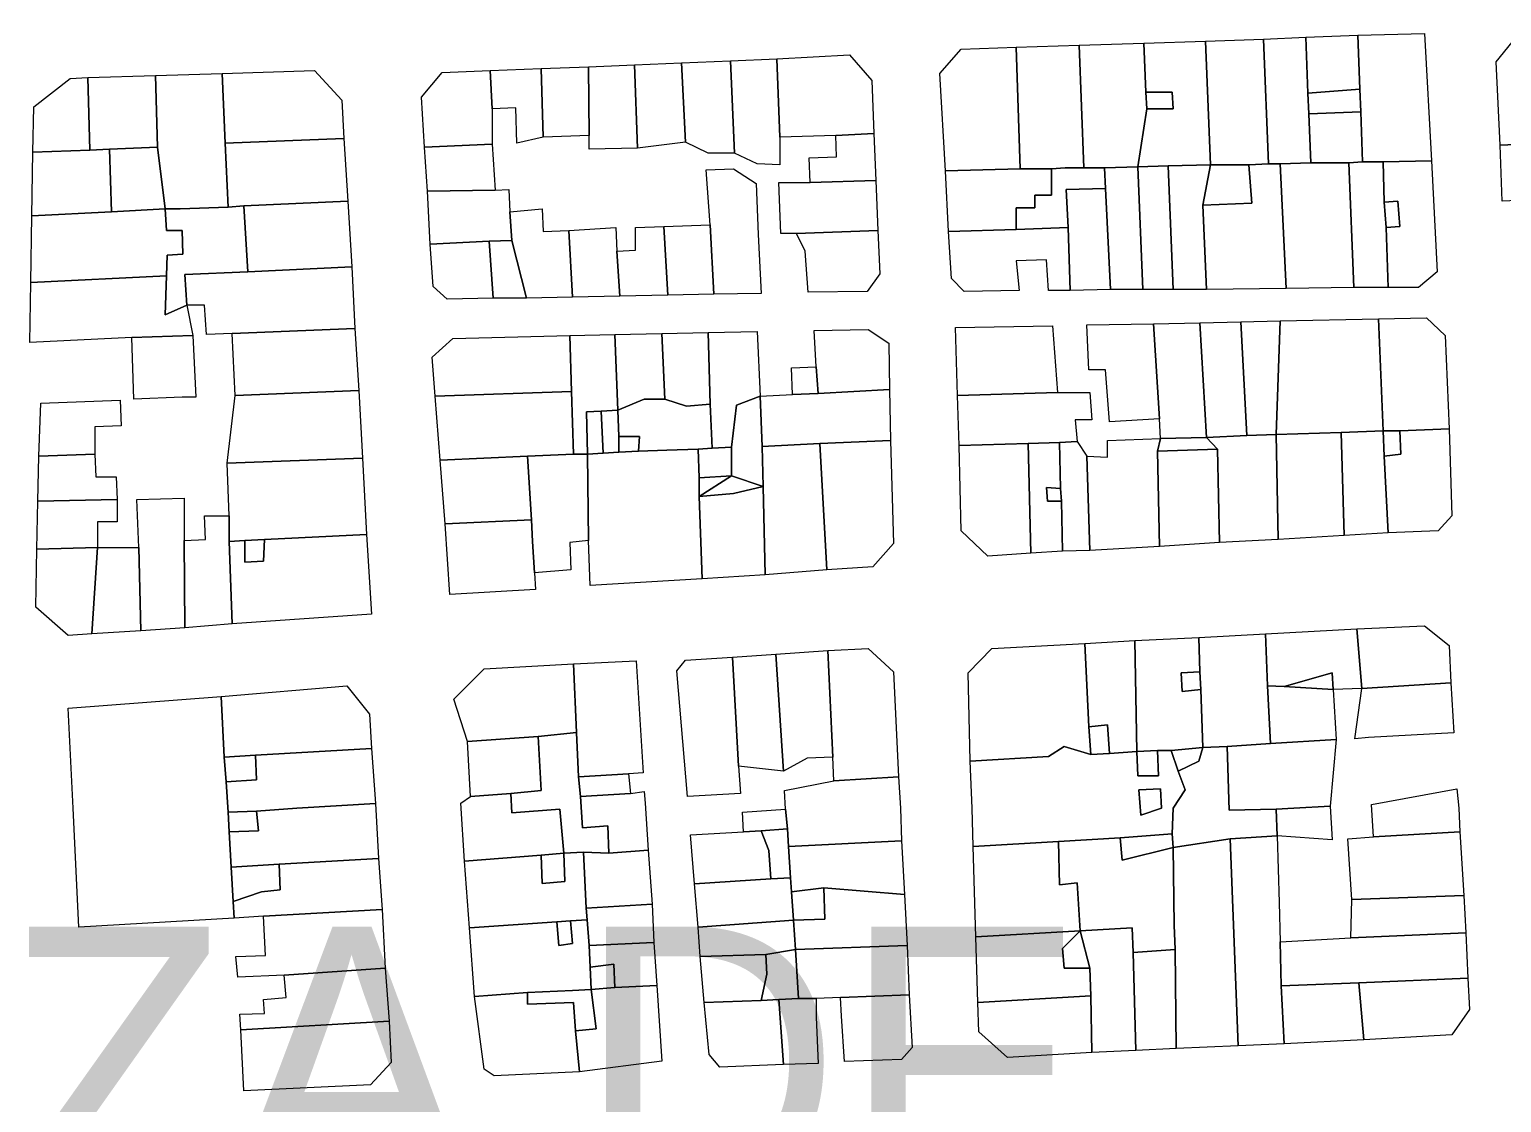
# Model space of a CAD drawing. Header units: inches. Extents: x 1138763 to 1140867, y 1050756 to 1053008.
# Drawn here: x 1138951 to 1139138.5, y 1051968.5 to 1052105.3 of the extents above; entities that cross this region are included whole.
import ezdxf

# ---------------------------------------------------------------- set-up
doc = ezdxf.new("R2010")
doc.units = ezdxf.units.IN
doc.header["$MEASUREMENT"] = 0
doc.linetypes.add('HIDDEN2', pattern=[0.1875, 0.125, -0.0625])
doc.layers.add('INTERCEPTORES REDISEÑADOS', color=92, linetype='HIDDEN2', lineweight=53)
doc.layers.add('LimEdif_AM', color=44, linetype='Continuous', lineweight=5)

msp = doc.modelspace()

# ---------------------------------------------------------------- linework, layer by layer
at = {"layer": 'LimEdif_AM'}
for points in [[(1139100.81, 1052103.75), (1139108.19, 1052104), (1139108.81, 1052088.12), (1139106.31, 1052088), (1139101.44, 1052088), (1139100.81, 1052103.75)], [(1139108.19, 1052104), (1139113.56, 1052104.25), (1139113.81, 1052097.12), (1139113.94, 1052094.5), (1139114.19, 1052088.25), (1139110.31, 1052088.12), (1139108.81, 1052088.12), (1139108.19, 1052104)], [(1139113.56, 1052104.25), (1139120.19, 1052104.5), (1139120.44, 1052097.62), (1139113.81, 1052097.12), (1139113.56, 1052104.25)], [(1139120.44, 1052097.62), (1139120.19, 1052104.5), (1139128.69, 1052104.75), (1139129.56, 1052088.5), (1139123.44, 1052088.37), (1139120.81, 1052088.37), (1139120.56, 1052094.75), (1139120.44, 1052097.62)], [(1139146.81, 1052092.75), (1139147.06, 1052090.87), (1139138.31, 1052090.5), (1139137.81, 1052101.12), (1139140.94, 1052105), (1139146.56, 1052105.25), (1139146.81, 1052092.75)], [(1139046.19, 1052101.5), (1139055.44, 1052102), (1139058.31, 1052098.75), (1139058.56, 1052092), (1139053.69, 1052091.75), (1139046.56, 1052091.5), (1139046.19, 1052101.5)], [(1139077.19, 1052087.5), (1139067.69, 1052087.25), (1139066.94, 1052099.62), (1139069.69, 1052102.75), (1139076.69, 1052103), (1139077.19, 1052087.5)], [(1139076.69, 1052103), (1139084.69, 1052103.25), (1139085.31, 1052087.62), (1139082.94, 1052087.62), (1139081.19, 1052087.5), (1139077.19, 1052087.5), (1139076.69, 1052103)], [(1139084.69, 1052103.25), (1139092.94, 1052103.5), (1139093.19, 1052097.25), (1139093.31, 1052095.12), (1139092.19, 1052087.75), (1139087.94, 1052087.62), (1139085.31, 1052087.62), (1139084.69, 1052103.25)], [(1139092.94, 1052103.5), (1139100.81, 1052103.75), (1139101.44, 1052088), (1139096.06, 1052087.87), (1139092.19, 1052087.75), (1139093.31, 1052095.12), (1139096.69, 1052095.12), (1139096.56, 1052097.25), (1139093.19, 1052097.25), (1139092.94, 1052103.5)], [(1139009.69, 1052100), (1139016.19, 1052100.25), (1139016.44, 1052091.5), (1139013.06, 1052090.75), (1139012.94, 1052095.25), (1139009.94, 1052095.12), (1139009.69, 1052100)], [(1139016.19, 1052100.25), (1139022.19, 1052100.5), (1139022.31, 1052091.75), (1139016.44, 1052091.5), (1139016.19, 1052100.25)], [(1139022.19, 1052100.5), (1139028.06, 1052100.75), (1139028.44, 1052090.12), (1139022.31, 1052090), (1139022.31, 1052091.75), (1139022.19, 1052100.5)], [(1139028.06, 1052100.75), (1139034.06, 1052101), (1139034.56, 1052090.87), (1139028.44, 1052090.12), (1139028.06, 1052100.75)], [(1139034.06, 1052101), (1139040.31, 1052101.25), (1139040.81, 1052089.5), (1139037.44, 1052089.5), (1139034.56, 1052090.87), (1139034.06, 1052101)], [(1139040.31, 1052101.25), (1139046.19, 1052101.5), (1139046.56, 1052091.5), (1139046.56, 1052088), (1139043.69, 1052088.12), (1139040.81, 1052089.5), (1139040.31, 1052101.25)], [(1138958.69, 1052089.87), (1138951.44, 1052089.62), (1138951.56, 1052095.37), (1138956.19, 1052099), (1138958.44, 1052099.12), (1138958.69, 1052089.87)], [(1138958.44, 1052099.12), (1138967.06, 1052099.37), (1138967.31, 1052090.25), (1138961.19, 1052090), (1138958.69, 1052089.87), (1138958.44, 1052099.12)], [(1138967.06, 1052099.37), (1138975.56, 1052099.62), (1138975.94, 1052090.75), (1138976.31, 1052082.62), (1138970.19, 1052082.37), (1138968.31, 1052082.37), (1138967.31, 1052090.25), (1138967.06, 1052099.37)], [(1138975.56, 1052099.62), (1138987.31, 1052100), (1138990.81, 1052096.25), (1138991.06, 1052091.37), (1138975.94, 1052090.75), (1138975.56, 1052099.62)], [(1139009.94, 1052095.12), (1139009.94, 1052090.62), (1139001.31, 1052090.25), (1139000.94, 1052096.62), (1139003.56, 1052099.75), (1139009.69, 1052100), (1139009.94, 1052095.12)], [(1139093.19, 1052097.25), (1139096.56, 1052097.25), (1139096.69, 1052095.12), (1139093.31, 1052095.12), (1139093.19, 1052097.25)], [(1139120.44, 1052097.62), (1139120.56, 1052094.75), (1139113.94, 1052094.5), (1139113.81, 1052097.12), (1139120.44, 1052097.62)], [(1139120.56, 1052094.75), (1139120.81, 1052088.37), (1139119.06, 1052088.25), (1139114.19, 1052088.25), (1139113.94, 1052094.5), (1139120.56, 1052094.75)], [(1138991.06, 1052091.37), (1138991.56, 1052083.37), (1138978.31, 1052082.75), (1138976.31, 1052082.62), (1138975.94, 1052090.75), (1138991.06, 1052091.37)], [(1139058.56, 1052092), (1139058.81, 1052086), (1139050.44, 1052085.75), (1139050.31, 1052088.87), (1139053.81, 1052089), (1139053.69, 1052091.75), (1139058.56, 1052092)], [(1139147.06, 1052090.87), (1139147.44, 1052083.75), (1139138.56, 1052083.37), (1139138.31, 1052090.5), (1139147.06, 1052090.87)], [(1138961.19, 1052090), (1138961.44, 1052082), (1138951.31, 1052081.5), (1138951.44, 1052089.62), (1138958.69, 1052089.87), (1138961.19, 1052090)], [(1138967.31, 1052090.25), (1138968.31, 1052082.37), (1138961.44, 1052082), (1138961.19, 1052090), (1138967.31, 1052090.25)], [(1139009.94, 1052090.62), (1139010.31, 1052084.75), (1139001.69, 1052084.62), (1139001.31, 1052090.25), (1139009.94, 1052090.62)], [(1139037.69, 1052080.37), (1139037.19, 1052087.37), (1139040.69, 1052087.5), (1139043.56, 1052085.62), (1139043.81, 1052079.12), (1139044.19, 1052071.62), (1139038.19, 1052071.5), (1139037.69, 1052080.37)], [(1139081.19, 1052087.5), (1139081.19, 1052084.12), (1139079.06, 1052084.12), (1139079.06, 1052082.5), (1139076.69, 1052082.5), (1139076.69, 1052079.75), (1139068.06, 1052079.5), (1139067.69, 1052087.25), (1139077.19, 1052087.5), (1139081.19, 1052087.5)], [(1139087.94, 1052087.62), (1139088.06, 1052085), (1139083.06, 1052084.87), (1139083.31, 1052080), (1139076.69, 1052079.75), (1139076.69, 1052082.5), (1139079.06, 1052082.5), (1139079.06, 1052084.12), (1139081.19, 1052084.12), (1139081.19, 1052087.5), (1139082.94, 1052087.62), (1139085.31, 1052087.62), (1139087.94, 1052087.62)], [(1139092.19, 1052087.75), (1139092.81, 1052072.12), (1139088.69, 1052072.12), (1139088.06, 1052085), (1139087.94, 1052087.62), (1139092.19, 1052087.75)], [(1139096.06, 1052087.87), (1139096.69, 1052072.12), (1139092.81, 1052072.12), (1139092.19, 1052087.75), (1139096.06, 1052087.87)], [(1139101.44, 1052088), (1139100.44, 1052082.87), (1139100.94, 1052072.12), (1139096.69, 1052072.12), (1139096.06, 1052087.87), (1139101.44, 1052088)], [(1139110.31, 1052088.12), (1139111.06, 1052072.25), (1139100.94, 1052072.12), (1139100.44, 1052082.87), (1139106.69, 1052083.12), (1139106.31, 1052088), (1139108.81, 1052088.12), (1139110.31, 1052088.12)], [(1139106.31, 1052088), (1139106.69, 1052083.12), (1139100.44, 1052082.87), (1139101.44, 1052088), (1139106.31, 1052088)], [(1139119.06, 1052088.25), (1139119.69, 1052072.37), (1139111.06, 1052072.25), (1139110.31, 1052088.12), (1139114.19, 1052088.25), (1139119.06, 1052088.25)], [(1139123.44, 1052088.37), (1139123.56, 1052083.25), (1139123.81, 1052080), (1139124.06, 1052072.37), (1139119.69, 1052072.37), (1139119.06, 1052088.25), (1139120.81, 1052088.37), (1139123.44, 1052088.37)], [(1139129.56, 1052088.5), (1139130.31, 1052074.37), (1139127.94, 1052072.37), (1139124.06, 1052072.37), (1139123.81, 1052080), (1139125.56, 1052080.12), (1139125.31, 1052083.37), (1139123.56, 1052083.25), (1139123.44, 1052088.37), (1139129.56, 1052088.5)], [(1139058.81, 1052086), (1139059.06, 1052079.62), (1139048.69, 1052079.25), (1139046.69, 1052079.25), (1139046.44, 1052085.75), (1139050.44, 1052085.75), (1139058.81, 1052086)], [(1138991.56, 1052083.37), (1138992.06, 1052075), (1138978.81, 1052074.37), (1138978.31, 1052082.75), (1138991.56, 1052083.37)], [(1139010.31, 1052084.75), (1139012.06, 1052084.87), (1139012.19, 1052082), (1139012.44, 1052078.37), (1139009.56, 1052078.25), (1139002.06, 1052077.87), (1139001.69, 1052084.62), (1139010.31, 1052084.75)], [(1139088.06, 1052085), (1139088.69, 1052072.12), (1139083.56, 1052072), (1139083.31, 1052080), (1139083.06, 1052084.87), (1139088.06, 1052085)], [(1139123.81, 1052080), (1139123.56, 1052083.25), (1139125.31, 1052083.37), (1139125.56, 1052080.12), (1139123.81, 1052080)], [(1138968.31, 1052082.37), (1138968.44, 1052079.62), (1138970.44, 1052079.62), (1138970.56, 1052076.62), (1138968.56, 1052076.5), (1138968.44, 1052073.87), (1138951.19, 1052073), (1138951.31, 1052081.5), (1138961.44, 1052082), (1138968.31, 1052082.37)], [(1138978.31, 1052082.75), (1138978.81, 1052074.37), (1138970.81, 1052074), (1138971.06, 1052070.12), (1138968.31, 1052068.87), (1138968.44, 1052073.87), (1138968.56, 1052076.5), (1138970.56, 1052076.62), (1138970.44, 1052079.62), (1138968.44, 1052079.62), (1138968.31, 1052082.37), (1138970.19, 1052082.37), (1138976.31, 1052082.62), (1138978.31, 1052082.75)], [(1139012.19, 1052082), (1139016.31, 1052082.37), (1139016.44, 1052079.5), (1139019.69, 1052079.62), (1139020.19, 1052071.12), (1139014.31, 1052071), (1139012.44, 1052078.37), (1139012.19, 1052082)], [(1139019.69, 1052079.62), (1139025.69, 1052080), (1139025.81, 1052077), (1139026.19, 1052071.25), (1139020.19, 1052071.12), (1139019.69, 1052079.62)], [(1139025.81, 1052077), (1139028.19, 1052077.12), (1139028.19, 1052080), (1139031.81, 1052080.12), (1139032.31, 1052071.37), (1139026.19, 1052071.25), (1139025.81, 1052077)], [(1139031.81, 1052080.12), (1139037.69, 1052080.37), (1139038.19, 1052071.5), (1139032.31, 1052071.37), (1139031.81, 1052080.12)], [(1139059.06, 1052079.62), (1139059.31, 1052074.12), (1139057.69, 1052071.87), (1139050.19, 1052071.75), (1139049.81, 1052077), (1139048.69, 1052079.25), (1139059.06, 1052079.62)], [(1139083.31, 1052080), (1139083.56, 1052072), (1139080.81, 1052072), (1139080.56, 1052075.87), (1139076.69, 1052075.75), (1139077.06, 1052072), (1139070.06, 1052071.87), (1139068.44, 1052073.5), (1139068.06, 1052079.5), (1139076.69, 1052079.75), (1139083.31, 1052080)], [(1139009.56, 1052078.25), (1139010.06, 1052071), (1139004.19, 1052070.87), (1139002.44, 1052072.5), (1139002.06, 1052077.87), (1139009.56, 1052078.25)], [(1139012.44, 1052078.37), (1139014.31, 1052071), (1139010.06, 1052071), (1139009.56, 1052078.25), (1139012.44, 1052078.37)], [(1138968.44, 1052073.87), (1138968.31, 1052068.87), (1138971.06, 1052070.12), (1138971.81, 1052066.25), (1138964.06, 1052066), (1138951.06, 1052065.37), (1138951.19, 1052073), (1138968.44, 1052073.87)], [(1138992.06, 1052075), (1138992.44, 1052067.12), (1138976.81, 1052066.5), (1138973.56, 1052066.37), (1138973.31, 1052070.12), (1138971.06, 1052070.12), (1138970.81, 1052074), (1138978.81, 1052074.37), (1138992.06, 1052075)], [(1139110.31, 1052068.12), (1139122.81, 1052068.37), (1139123.44, 1052054.12), (1139118.06, 1052053.87), (1139109.81, 1052053.62), (1139110.31, 1052068.12)], [(1139122.81, 1052068.37), (1139128.94, 1052068.5), (1139131.31, 1052066.25), (1139131.81, 1052054.37), (1139125.56, 1052054.12), (1139123.44, 1052054.12), (1139122.81, 1052068.37)], [(1138992.44, 1052067.12), (1138992.94, 1052059.25), (1138977.19, 1052058.62), (1138976.81, 1052066.5), (1138992.44, 1052067.12)], [(1139019.81, 1052066.25), (1139025.56, 1052066.37), (1139025.94, 1052056.75), (1139023.81, 1052056.62), (1139021.94, 1052056.5), (1139022.06, 1052051.12), (1139020.31, 1052051.12), (1139020.06, 1052059.12), (1139019.81, 1052066.25)], [(1139025.56, 1052066.37), (1139031.56, 1052066.5), (1139031.94, 1052058.12), (1139029.31, 1052058.12), (1139025.94, 1052056.75), (1139025.56, 1052066.37)], [(1139031.56, 1052066.5), (1139037.44, 1052066.62), (1139037.69, 1052057.5), (1139034.69, 1052057.25), (1139031.94, 1052058.12), (1139031.56, 1052066.5)], [(1139037.44, 1052066.62), (1139043.69, 1052066.75), (1139044.06, 1052058.5), (1139041.06, 1052057.37), (1139040.44, 1052052), (1139037.94, 1052051.87), (1139037.69, 1052057.5), (1139037.44, 1052066.62)], [(1139051.19, 1052062.25), (1139050.94, 1052066.87), (1139057.81, 1052067), (1139060.44, 1052065.25), (1139060.56, 1052059.37), (1139051.44, 1052058.87), (1139051.19, 1052062.25)], [(1139081.94, 1052059), (1139069.19, 1052058.62), (1139068.94, 1052067.25), (1139081.31, 1052067.5), (1139081.94, 1052059)], [(1139094.94, 1052055.62), (1139088.56, 1052055.25), (1139088.06, 1052061.87), (1139085.94, 1052061.87), (1139085.69, 1052067.62), (1139094.19, 1052067.75), (1139094.94, 1052055.62)], [(1139094.19, 1052067.75), (1139100.06, 1052067.87), (1139100.94, 1052053.25), (1139095.06, 1052053.12), (1139094.94, 1052055.62), (1139094.19, 1052067.75)], [(1139100.06, 1052067.87), (1139105.31, 1052068), (1139106.06, 1052053.5), (1139100.94, 1052053.25), (1139100.06, 1052067.87)], [(1139105.31, 1052068), (1139110.31, 1052068.12), (1139109.81, 1052053.62), (1139106.06, 1052053.5), (1139105.31, 1052068)], [(1138971.81, 1052066.25), (1138972.19, 1052058.37), (1138970.44, 1052058.37), (1138964.31, 1052058.12), (1138964.06, 1052066), (1138971.81, 1052066.25)], [(1139020.06, 1052059.12), (1139002.69, 1052058.5), (1139002.31, 1052063.5), (1139004.94, 1052065.87), (1139019.81, 1052066.25), (1139020.06, 1052059.12)], [(1139051.44, 1052058.87), (1139048.19, 1052058.75), (1139048.06, 1052062.12), (1139051.19, 1052062.25), (1139051.44, 1052058.87)], [(1138992.94, 1052059.25), (1138993.44, 1052050.62), (1138976.19, 1052050), (1138977.19, 1052058.62), (1138992.94, 1052059.25)], [(1139020.06, 1052059.12), (1139020.31, 1052051.12), (1139014.44, 1052050.87), (1139003.31, 1052050.37), (1139002.69, 1052058.5), (1139020.06, 1052059.12)], [(1139060.56, 1052059.37), (1139060.69, 1052052.87), (1139051.69, 1052052.5), (1139044.31, 1052052.12), (1139044.06, 1052058.5), (1139048.19, 1052058.75), (1139051.44, 1052058.87), (1139060.56, 1052059.37)], [(1139081.94, 1052059), (1139086.06, 1052059), (1139086.31, 1052055.5), (1139084.19, 1052055.5), (1139084.44, 1052052.75), (1139082.19, 1052052.62), (1139078.19, 1052052.5), (1139069.44, 1052052.25), (1139069.19, 1052058.62), (1139081.94, 1052059)], [(1138959.31, 1052051.12), (1138952.19, 1052050.87), (1138952.44, 1052057.62), (1138962.56, 1052058), (1138962.69, 1052054.75), (1138959.31, 1052054.62), (1138959.31, 1052051.12)], [(1139037.69, 1052057.5), (1139037.94, 1052051.87), (1139036.19, 1052051.75), (1139032.19, 1052051.62), (1139028.56, 1052051.5), (1139028.69, 1052053.37), (1139026.06, 1052053.37), (1139025.94, 1052056.75), (1139029.31, 1052058.12), (1139031.94, 1052058.12), (1139034.69, 1052057.25), (1139037.69, 1052057.5)], [(1139044.31, 1052052.12), (1139044.44, 1052047), (1139040.44, 1052048.37), (1139040.44, 1052052), (1139041.06, 1052057.37), (1139044.06, 1052058.5), (1139044.31, 1052052.12)], [(1139024.06, 1052051.25), (1139022.06, 1052051.12), (1139021.94, 1052056.5), (1139023.81, 1052056.62), (1139024.06, 1052051.25)], [(1139025.94, 1052056.75), (1139026.06, 1052053.37), (1139026.06, 1052051.37), (1139024.06, 1052051.25), (1139023.81, 1052056.62), (1139025.94, 1052056.75)], [(1139028.56, 1052051.5), (1139026.06, 1052051.37), (1139026.06, 1052053.37), (1139028.69, 1052053.37), (1139028.56, 1052051.5)], [(1139100.94, 1052053.25), (1139102.31, 1052051.75), (1139094.69, 1052051.5), (1139095.06, 1052053.12), (1139100.94, 1052053.25)], [(1139109.81, 1052053.62), (1139110.06, 1052040.25), (1139102.56, 1052039.87), (1139102.31, 1052051.75), (1139100.94, 1052053.25), (1139106.06, 1052053.5), (1139109.81, 1052053.62)], [(1139118.06, 1052053.87), (1139118.44, 1052040.75), (1139110.06, 1052040.25), (1139109.81, 1052053.62), (1139118.06, 1052053.87)], [(1139123.44, 1052054.12), (1139123.56, 1052050.87), (1139124.06, 1052041.12), (1139118.44, 1052040.75), (1139118.06, 1052053.87), (1139123.44, 1052054.12)], [(1139125.56, 1052054.12), (1139125.69, 1052051.12), (1139123.56, 1052050.87), (1139123.44, 1052054.12), (1139125.56, 1052054.12)], [(1139131.81, 1052054.37), (1139132.19, 1052043.25), (1139130.44, 1052041.37), (1139124.06, 1052041.12), (1139123.56, 1052050.87), (1139125.69, 1052051.12), (1139125.56, 1052054.12), (1139131.81, 1052054.37)], [(1139036.19, 1052051.75), (1139036.31, 1052048.12), (1139036.31, 1052045.75), (1139036.69, 1052035.25), (1139022.44, 1052034.37), (1139022.19, 1052040.12), (1139022.06, 1052051.12), (1139024.06, 1052051.25), (1139026.06, 1052051.37), (1139028.56, 1052051.5), (1139032.19, 1052051.62), (1139036.19, 1052051.75)], [(1139040.44, 1052052), (1139040.44, 1052048.37), (1139036.31, 1052048.12), (1139036.19, 1052051.75), (1139037.94, 1052051.87), (1139040.44, 1052052)], [(1139051.69, 1052052.5), (1139052.56, 1052036.37), (1139044.69, 1052035.75), (1139044.44, 1052047), (1139044.31, 1052052.12), (1139051.69, 1052052.5)], [(1139060.69, 1052052.87), (1139061.06, 1052039.75), (1139058.44, 1052036.75), (1139052.56, 1052036.37), (1139051.69, 1052052.5), (1139060.69, 1052052.87)], [(1139078.19, 1052052.5), (1139078.56, 1052038.5), (1139073.06, 1052038.12), (1139069.69, 1052041.37), (1139069.44, 1052052.25), (1139078.19, 1052052.5)], [(1139082.19, 1052052.62), (1139082.31, 1052046.75), (1139080.56, 1052046.87), (1139080.69, 1052045.12), (1139082.44, 1052045.12), (1139082.56, 1052038.75), (1139078.56, 1052038.5), (1139078.19, 1052052.5), (1139082.19, 1052052.62)], [(1139084.44, 1052052.75), (1139085.69, 1052050.87), (1139086.06, 1052038.87), (1139082.56, 1052038.75), (1139082.44, 1052045.12), (1139082.31, 1052046.75), (1139082.19, 1052052.62), (1139084.44, 1052052.75)], [(1139094.69, 1052051.5), (1139094.94, 1052039.37), (1139086.06, 1052038.87), (1139085.69, 1052050.87), (1139088.31, 1052050.75), (1139088.31, 1052052.87), (1139095.06, 1052053.12), (1139094.69, 1052051.5)], [(1139102.31, 1052051.75), (1139102.56, 1052039.87), (1139094.94, 1052039.37), (1139094.69, 1052051.5), (1139102.31, 1052051.75)], [(1138959.31, 1052051.12), (1138959.44, 1052048.25), (1138962.06, 1052048.25), (1138962.19, 1052045.37), (1138952.06, 1052045.12), (1138952.19, 1052050.87), (1138959.31, 1052051.12)], [(1138993.44, 1052050.62), (1138993.94, 1052040.87), (1138980.94, 1052040.25), (1138978.44, 1052040.12), (1138976.44, 1052040), (1138976.44, 1052043.25), (1138976.19, 1052050), (1138993.44, 1052050.62)], [(1139014.44, 1052050.87), (1139014.94, 1052042.75), (1139003.94, 1052042.25), (1139003.31, 1052050.37), (1139014.44, 1052050.87)], [(1139022.06, 1052051.12), (1139022.19, 1052040.12), (1139019.81, 1052039.87), (1139019.94, 1052036.37), (1139015.31, 1052036), (1139015.06, 1052040), (1139014.94, 1052042.75), (1139014.44, 1052050.87), (1139020.31, 1052051.12), (1139022.06, 1052051.12)], [(1139040.44, 1052048.37), (1139036.31, 1052045.75), (1139036.31, 1052048.12), (1139040.44, 1052048.37)], [(1139044.44, 1052047), (1139040.69, 1052046.12), (1139036.31, 1052045.75), (1139040.44, 1052048.37), (1139044.44, 1052047)], [(1139044.44, 1052047), (1139044.69, 1052035.75), (1139036.69, 1052035.25), (1139036.31, 1052045.75), (1139040.69, 1052046.12), (1139044.44, 1052047)], [(1139082.44, 1052045.12), (1139080.69, 1052045.12), (1139080.56, 1052046.87), (1139082.31, 1052046.75), (1139082.44, 1052045.12)], [(1138962.19, 1052045.37), (1138962.19, 1052042.5), (1138959.69, 1052042.5), (1138959.69, 1052039.25), (1138951.94, 1052039), (1138952.06, 1052045.12), (1138962.19, 1052045.37)], [(1138964.94, 1052039.25), (1138964.69, 1052045.37), (1138970.69, 1052045.5), (1138970.69, 1052040.12), (1138970.81, 1052029), (1138965.19, 1052028.62), (1138964.94, 1052039.25)], [(1138970.69, 1052040.12), (1138973.44, 1052040.25), (1138973.31, 1052043.25), (1138976.44, 1052043.25), (1138976.44, 1052040), (1138976.81, 1052029.5), (1138970.81, 1052029), (1138970.69, 1052040.12)], [(1139014.94, 1052042.75), (1139015.06, 1052040), (1139015.31, 1052036), (1139015.44, 1052033.87), (1139004.56, 1052033.25), (1139003.94, 1052042.25), (1139014.94, 1052042.75)], [(1138993.94, 1052040.87), (1138994.56, 1052030.75), (1138976.81, 1052029.5), (1138976.44, 1052040), (1138978.44, 1052040.12), (1138978.44, 1052037.37), (1138980.81, 1052037.5), (1138980.94, 1052040.25), (1138993.94, 1052040.87)], [(1138980.94, 1052040.25), (1138980.81, 1052037.5), (1138978.44, 1052037.37), (1138978.44, 1052040.12), (1138980.94, 1052040.25)], [(1138959.69, 1052039.25), (1138958.94, 1052028.25), (1138955.94, 1052028), (1138951.81, 1052031.62), (1138951.94, 1052039), (1138959.69, 1052039.25)], [(1138959.69, 1052039.25), (1138964.94, 1052039.25), (1138965.19, 1052028.62), (1138958.94, 1052028.25), (1138959.69, 1052039.25)], [(1139108.44, 1052028.25), (1139120.06, 1052028.87), (1139120.69, 1052021.25), (1139117.06, 1052021.12), (1139116.94, 1052023.25), (1139110.81, 1052021.5), (1139108.69, 1052021.62), (1139108.44, 1052028.25)], [(1139120.06, 1052028.87), (1139128.69, 1052029.25), (1139131.81, 1052026.75), (1139132.06, 1052022), (1139120.69, 1052021.25), (1139120.06, 1052028.87)], [(1139085.94, 1052016.37), (1139086.19, 1052012.87), (1139082.81, 1052013.87), (1139080.81, 1052012.62), (1139070.81, 1052012), (1139070.56, 1052023.25), (1139073.56, 1052026.37), (1139085.44, 1052027), (1139085.94, 1052016.37)], [(1139085.44, 1052027), (1139091.81, 1052027.37), (1139092.06, 1052013.25), (1139088.56, 1052013), (1139088.31, 1052016.62), (1139085.94, 1052016.37), (1139085.44, 1052027)], [(1139091.81, 1052027.37), (1139099.94, 1052027.75), (1139100.06, 1052023.37), (1139097.69, 1052023.25), (1139097.81, 1052020.87), (1139100.19, 1052021.12), (1139100.44, 1052013.75), (1139096.44, 1052013.37), (1139094.69, 1052013.37), (1139092.06, 1052013.25), (1139091.81, 1052027.37)], [(1139099.94, 1052027.75), (1139108.44, 1052028.25), (1139108.69, 1052021.62), (1139109.06, 1052014.25), (1139103.56, 1052013.87), (1139100.44, 1052013.75), (1139100.19, 1052021.12), (1139100.06, 1052023.37), (1139099.94, 1052027.75)], [(1139041.31, 1052011.37), (1139041.56, 1052007.87), (1139034.81, 1052007.5), (1139033.44, 1052023.5), (1139034.56, 1052024.87), (1139040.56, 1052025.25), (1139041.31, 1052011.37)], [(1139040.56, 1052025.25), (1139046.06, 1052025.62), (1139047.06, 1052010.75), (1139041.31, 1052011.37), (1139040.56, 1052025.25)], [(1139046.06, 1052025.62), (1139052.69, 1052026.12), (1139053.31, 1052012.5), (1139050.06, 1052012.37), (1139047.06, 1052010.75), (1139046.06, 1052025.62)], [(1139053.31, 1052012.5), (1139052.69, 1052026.12), (1139057.81, 1052026.37), (1139061.06, 1052023.37), (1139061.69, 1052010), (1139053.44, 1052009.5), (1139053.31, 1052012.5)], [(1139020.68, 1052015.65), (1139015.8, 1052015.15), (1139006.8, 1052014.52), (1139005.05, 1052019.9), (1139008.93, 1052023.77), (1139020.3, 1052024.4), (1139020.68, 1052015.65)], [(1139020.68, 1052015.65), (1139020.3, 1052024.4), (1139028.3, 1052024.77), (1139029.18, 1052010.52), (1139027.3, 1052010.4), (1139020.93, 1052010.02), (1139020.68, 1052015.65)], [(1139100.19, 1052021.12), (1139097.81, 1052020.87), (1139097.69, 1052023.25), (1139100.06, 1052023.37), (1139100.19, 1052021.12)], [(1139117.06, 1052021.12), (1139110.81, 1052021.5), (1139116.94, 1052023.25), (1139117.06, 1052021.12)], [(1138975.44, 1052020.25), (1138991.44, 1052021.62), (1138994.31, 1052018), (1138994.56, 1052013.62), (1138979.81, 1052012.75), (1138975.81, 1052012.5), (1138975.44, 1052020.25)], [(1139110.81, 1052021.5), (1139117.06, 1052021.12), (1139117.44, 1052014.75), (1139109.06, 1052014.25), (1139108.69, 1052021.62), (1139110.81, 1052021.5)], [(1139132.06, 1052022), (1139132.44, 1052015.62), (1139121.56, 1052015), (1139119.81, 1052014.87), (1139120.69, 1052021.25), (1139132.06, 1052022)], [(1138975.81, 1052012.5), (1138976.06, 1052009.37), (1138976.31, 1052005.5), (1138976.44, 1052003), (1138976.69, 1051998.5), (1138976.94, 1051994.12), (1138977.06, 1051992), (1138957.31, 1051990.87), (1138956.56, 1052006), (1138955.94, 1052018.75), (1138975.44, 1052020.25), (1138975.81, 1052012.5)], [(1139020.68, 1052015.65), (1139020.93, 1052010.02), (1139021.18, 1052007.52), (1139021.43, 1052003.52), (1139024.68, 1052003.77), (1139024.8, 1052000.27), (1139021.55, 1052000.4), (1139019.05, 1052000.27), (1139018.55, 1052005.9), (1139012.43, 1052005.4), (1139012.3, 1052007.9), (1139016.18, 1052008.27), (1139015.8, 1052015.15), (1139020.68, 1052015.65)], [(1139088.56, 1052013), (1139086.19, 1052012.87), (1139085.94, 1052016.37), (1139088.31, 1052016.62), (1139088.56, 1052013)], [(1139015.8, 1052015.15), (1139016.18, 1052008.27), (1139012.3, 1052007.9), (1139007.18, 1052007.52), (1139006.8, 1052014.52), (1139015.8, 1052015.15)], [(1139096.44, 1052013.37), (1139097.31, 1052010.75), (1139098.19, 1052008.37), (1139096.69, 1052006), (1139096.56, 1052002.75), (1139089.94, 1052002.25), (1139082.06, 1052001.75), (1139071.19, 1052001.12), (1139071.06, 1052006), (1139070.81, 1052012), (1139080.81, 1052012.62), (1139082.81, 1052013.87), (1139086.19, 1052012.87), (1139088.56, 1052013), (1139092.06, 1052013.25), (1139092.19, 1052010.12), (1139094.81, 1052010.12), (1139094.69, 1052013.37), (1139096.44, 1052013.37)], [(1139103.56, 1052013.87), (1139103.81, 1052005.75), (1139109.81, 1052005.87), (1139109.94, 1052002.5), (1139103.94, 1052002.12), (1139096.69, 1052001), (1139096.56, 1052002.75), (1139096.69, 1052006), (1139098.19, 1052008.37), (1139097.31, 1052010.75), (1139099.94, 1052012), (1139100.44, 1052013.75), (1139103.56, 1052013.87)], [(1139117.44, 1052014.75), (1139116.69, 1052006.25), (1139112.06, 1052006), (1139109.81, 1052005.87), (1139103.81, 1052005.75), (1139103.56, 1052013.87), (1139109.06, 1052014.25), (1139117.44, 1052014.75)], [(1138979.81, 1052012.75), (1138979.94, 1052009.62), (1138976.06, 1052009.37), (1138975.81, 1052012.5), (1138979.81, 1052012.75)], [(1138994.56, 1052013.62), (1138995.06, 1052006.62), (1138985.06, 1052006), (1138979.94, 1052005.62), (1138976.31, 1052005.5), (1138976.06, 1052009.37), (1138979.94, 1052009.62), (1138979.81, 1052012.75), (1138994.56, 1052013.62)], [(1139094.69, 1052013.37), (1139094.81, 1052010.12), (1139092.19, 1052010.12), (1139092.06, 1052013.25), (1139094.69, 1052013.37)], [(1139100.44, 1052013.75), (1139099.94, 1052012), (1139097.31, 1052010.75), (1139096.44, 1052013.37), (1139100.44, 1052013.75)], [(1139027.3, 1052010.4), (1139027.55, 1052007.9), (1139021.18, 1052007.52), (1139020.93, 1052010.02), (1139027.3, 1052010.4)], [(1139027.55, 1052007.9), (1139029.3, 1052008.15), (1139029.43, 1052006.65), (1139029.8, 1052000.65), (1139024.8, 1052000.27), (1139024.68, 1052003.77), (1139021.43, 1052003.52), (1139021.18, 1052007.52), (1139027.55, 1052007.9)], [(1139061.69, 1052010), (1139061.94, 1052006), (1139062.06, 1052001.87), (1139047.69, 1052001.12), (1139047.56, 1052003.37), (1139047.31, 1052005.87), (1139047.19, 1052008.25), (1139053.44, 1052009.5), (1139061.69, 1052010)], [(1139092.56, 1052005.12), (1139095.19, 1052006), (1139095.06, 1052008.5), (1139092.31, 1052008.37), (1139092.56, 1052005.12)], [(1139092.56, 1052005.12), (1139092.31, 1052008.37), (1139095.06, 1052008.5), (1139095.19, 1052006), (1139092.56, 1052005.12)], [(1139133.19, 1052003), (1139122.19, 1052002.37), (1139121.94, 1052006.5), (1139132.81, 1052008.5), (1139133.06, 1052006), (1139133.19, 1052003)], [(1138995.06, 1052006.62), (1138995.44, 1051999.62), (1138982.81, 1051998.87), (1138976.69, 1051998.5), (1138976.44, 1052003), (1138980.19, 1052003.12), (1138979.94, 1052005.62), (1138985.06, 1052006), (1138995.06, 1052006.62)], [(1139012.3, 1052007.9), (1139012.43, 1052005.4), (1139018.55, 1052005.9), (1139019.05, 1052000.27), (1139016.18, 1052000.02), (1139006.43, 1051999.27), (1139005.93, 1052006.65), (1139007.18, 1052007.52), (1139012.3, 1052007.9)], [(1138979.94, 1052005.62), (1138980.19, 1052003.12), (1138976.44, 1052003), (1138976.31, 1052005.5), (1138979.94, 1052005.62)], [(1139047.56, 1052003.37), (1139044.19, 1052003.12), (1139041.94, 1052003), (1139041.81, 1052005.5), (1139047.31, 1052005.87), (1139047.56, 1052003.37)], [(1139116.69, 1052006.25), (1139116.94, 1052002), (1139109.94, 1052002.5), (1139109.81, 1052005.87), (1139112.06, 1052006), (1139116.69, 1052006.25)], [(1139044.19, 1052003.12), (1139045.19, 1052000.62), (1139045.44, 1051997), (1139035.69, 1051996.37), (1139035.19, 1052002.62), (1139041.94, 1052003), (1139044.19, 1052003.12)], [(1139047.56, 1052003.37), (1139047.69, 1052001.12), (1139047.94, 1051997.12), (1139045.44, 1051997), (1139045.19, 1052000.62), (1139044.19, 1052003.12), (1139047.56, 1052003.37)], [(1139096.56, 1052002.75), (1139096.69, 1052001), (1139090.19, 1051999.37), (1139089.94, 1052002.25), (1139096.56, 1052002.75)], [(1139133.19, 1052003), (1139133.69, 1051994.87), (1139119.44, 1051994.37), (1139118.94, 1052002.12), (1139122.19, 1052002.37), (1139133.19, 1052003)], [(1139029.8, 1052000.65), (1139030.3, 1051993.77), (1139021.93, 1051993.27), (1139021.55, 1052000.4), (1139024.8, 1052000.27), (1139029.8, 1052000.65)], [(1139062.06, 1052001.87), (1139062.44, 1051995), (1139052.19, 1051995.87), (1139048.06, 1051995.37), (1139047.94, 1051997.12), (1139047.69, 1052001.12), (1139062.06, 1052001.87)], [(1139082.06, 1052001.75), (1139082.19, 1051996.25), (1139084.44, 1051996.5), (1139084.81, 1051990.37), (1139071.56, 1051989.62), (1139071.19, 1052001.12), (1139082.06, 1052001.75)], [(1139089.94, 1052002.25), (1139090.19, 1051999.37), (1139096.69, 1052001), (1139096.81, 1051991.12), (1139096.94, 1051988), (1139091.56, 1051987.62), (1139091.44, 1051990.75), (1139084.81, 1051990.37), (1139084.44, 1051996.5), (1139082.19, 1051996.25), (1139082.06, 1052001.75), (1139089.94, 1052002.25)], [(1139103.94, 1052002.12), (1139104.94, 1051975.75), (1139097.06, 1051975.37), (1139096.94, 1051988), (1139096.81, 1051991.12), (1139096.69, 1052001), (1139103.94, 1052002.12)], [(1139109.94, 1052002.5), (1139110.19, 1051994), (1139110.31, 1051989), (1139110.44, 1051983.37), (1139110.81, 1051976), (1139104.94, 1051975.75), (1139103.94, 1052002.12), (1139109.94, 1052002.5)], [(1138982.81, 1051998.87), (1138982.94, 1051995.62), (1138980.56, 1051995.37), (1138976.94, 1051994.12), (1138976.69, 1051998.5), (1138982.81, 1051998.87)], [(1138995.44, 1051999.62), (1138995.94, 1051993.12), (1138980.81, 1051992.25), (1138977.06, 1051992), (1138976.94, 1051994.12), (1138980.56, 1051995.37), (1138982.94, 1051995.62), (1138982.81, 1051998.87), (1138995.44, 1051999.62)], [(1139021.55, 1052000.4), (1139021.93, 1051993.27), (1139022.05, 1051991.77), (1139019.93, 1051991.65), (1139018.18, 1051991.52), (1139007.05, 1051990.77), (1139006.43, 1051999.27), (1139016.18, 1052000.02), (1139016.3, 1051996.4), (1139019.18, 1051996.65), (1139019.05, 1052000.27), (1139021.55, 1052000.4)], [(1139019.05, 1052000.27), (1139019.18, 1051996.65), (1139016.3, 1051996.4), (1139016.18, 1052000.02), (1139019.05, 1052000.27)], [(1139047.94, 1051997.12), (1139048.06, 1051995.37), (1139048.31, 1051991.75), (1139036.19, 1051990.87), (1139035.69, 1051996.37), (1139045.44, 1051997), (1139047.94, 1051997.12)], [(1139052.19, 1051995.87), (1139052.31, 1051991.87), (1139048.31, 1051991.75), (1139048.06, 1051995.37), (1139052.19, 1051995.87)], [(1139062.44, 1051995), (1139062.81, 1051988.5), (1139048.56, 1051988), (1139048.31, 1051991.75), (1139052.31, 1051991.87), (1139052.19, 1051995.87), (1139062.44, 1051995)], [(1139030.3, 1051993.77), (1139030.55, 1051988.9), (1139022.3, 1051988.52), (1139022.05, 1051991.77), (1139021.93, 1051993.27), (1139030.3, 1051993.77)], [(1139133.69, 1051994.87), (1139133.94, 1051990.12), (1139119.31, 1051989.5), (1139119.44, 1051994.37), (1139133.69, 1051994.87)], [(1138995.94, 1051993.12), (1138996.31, 1051985.62), (1138983.44, 1051984.75), (1138977.56, 1051984.5), (1138977.31, 1051987.12), (1138981.06, 1051987.25), (1138980.81, 1051992.25), (1138995.94, 1051993.12)], [(1139022.05, 1051991.77), (1139022.3, 1051988.52), (1139022.43, 1051985.77), (1139022.55, 1051982.9), (1139020.18, 1051982.77), (1139014.43, 1051982.52), (1139007.68, 1051982.02), (1139007.05, 1051990.77), (1139018.18, 1051991.52), (1139018.43, 1051988.52), (1139020.18, 1051988.77), (1139019.93, 1051991.65), (1139022.05, 1051991.77)], [(1139019.93, 1051991.65), (1139020.18, 1051988.77), (1139018.43, 1051988.52), (1139018.18, 1051991.52), (1139019.93, 1051991.65)], [(1139048.31, 1051991.75), (1139048.56, 1051988), (1139044.81, 1051987.37), (1139036.44, 1051987.12), (1139036.19, 1051990.87), (1139048.31, 1051991.75)], [(1139084.81, 1051990.37), (1139082.56, 1051988.12), (1139082.81, 1051985.62), (1139086.06, 1051985.62), (1139086.19, 1051982.12), (1139071.81, 1051981.25), (1139071.56, 1051989.62), (1139084.81, 1051990.37)], [(1139086.06, 1051985.62), (1139082.81, 1051985.62), (1139082.56, 1051988.12), (1139084.81, 1051990.37), (1139086.06, 1051985.62)], [(1139091.56, 1051987.62), (1139091.94, 1051975.12), (1139086.31, 1051974.87), (1139086.19, 1051982.12), (1139086.06, 1051985.62), (1139084.81, 1051990.37), (1139091.44, 1051990.75), (1139091.56, 1051987.62)], [(1139133.94, 1051990.12), (1139134.19, 1051984.37), (1139120.31, 1051983.75), (1139110.44, 1051983.37), (1139110.31, 1051989), (1139119.31, 1051989.5), (1139133.94, 1051990.12)], [(1139030.55, 1051988.9), (1139030.93, 1051983.4), (1139025.55, 1051983.15), (1139025.43, 1051986.15), (1139022.43, 1051985.77), (1139022.3, 1051988.52), (1139030.55, 1051988.9)], [(1139048.56, 1051988), (1139048.94, 1051981.75), (1139046.44, 1051981.62), (1139044.19, 1051981.5), (1139044.94, 1051984.87), (1139044.81, 1051987.37), (1139048.56, 1051988)], [(1139062.81, 1051988.5), (1139063.06, 1051982.25), (1139054.31, 1051981.87), (1139051.19, 1051981.75), (1139048.94, 1051981.75), (1139048.56, 1051988), (1139062.81, 1051988.5)], [(1139096.94, 1051988), (1139097.06, 1051975.37), (1139091.94, 1051975.12), (1139091.56, 1051987.62), (1139096.94, 1051988)], [(1139025.55, 1051983.15), (1139022.55, 1051982.9), (1139022.43, 1051985.77), (1139025.43, 1051986.15), (1139025.55, 1051983.15)], [(1139044.81, 1051987.37), (1139044.94, 1051984.87), (1139044.19, 1051981.5), (1139036.94, 1051981.25), (1139036.44, 1051987.12), (1139044.81, 1051987.37)], [(1138996.31, 1051985.62), (1138996.81, 1051978.87), (1138977.94, 1051977.75), (1138977.81, 1051979.75), (1138980.94, 1051979.87), (1138980.81, 1051981.62), (1138983.69, 1051981.87), (1138983.44, 1051984.75), (1138996.31, 1051985.62)], [(1139134.19, 1051984.37), (1139134.44, 1051980.37), (1139132.19, 1051977.12), (1139120.94, 1051976.5), (1139120.31, 1051983.75), (1139134.19, 1051984.37)], [(1139014.43, 1051982.52), (1139014.43, 1051981.02), (1139020.3, 1051981.27), (1139020.55, 1051977.65), (1139021.05, 1051972.4), (1139010.18, 1051971.9), (1139008.93, 1051972.77), (1139007.68, 1051982.02), (1139014.43, 1051982.52)], [(1139022.55, 1051982.9), (1139023.18, 1051977.9), (1139020.55, 1051977.65), (1139020.3, 1051981.27), (1139014.43, 1051981.02), (1139014.43, 1051982.52), (1139020.18, 1051982.77), (1139022.55, 1051982.9)], [(1139030.93, 1051983.4), (1139031.55, 1051973.77), (1139021.05, 1051972.4), (1139020.55, 1051977.65), (1139023.18, 1051977.9), (1139022.55, 1051982.9), (1139025.55, 1051983.15), (1139030.93, 1051983.4)], [(1139063.06, 1051982.25), (1139063.44, 1051975.5), (1139062.06, 1051974), (1139054.81, 1051973.75), (1139054.44, 1051979.5), (1139054.31, 1051981.87), (1139063.06, 1051982.25)], [(1139086.19, 1051982.12), (1139086.31, 1051974.87), (1139075.56, 1051974.25), (1139071.94, 1051977.5), (1139071.81, 1051981.25), (1139086.19, 1051982.12)], [(1139120.31, 1051983.75), (1139120.94, 1051976.5), (1139110.81, 1051976), (1139110.44, 1051983.37), (1139120.31, 1051983.75)], [(1139046.44, 1051981.62), (1139047.06, 1051973.37), (1139038.94, 1051973), (1139037.56, 1051974.62), (1139036.94, 1051981.25), (1139044.19, 1051981.5), (1139046.44, 1051981.62)], [(1139051.19, 1051981.75), (1139051.19, 1051979.37), (1139051.44, 1051973.5), (1139047.06, 1051973.37), (1139046.44, 1051981.62), (1139048.94, 1051981.75), (1139051.19, 1051981.75)], [(1138996.81, 1051978.87), (1138997.06, 1051973.62), (1138994.44, 1051970.75), (1138978.31, 1051970), (1138977.94, 1051977.75), (1138996.81, 1051978.87)]]:
    msp.add_lwpolyline(points, dxfattribs=at)

# ---------------------------------------------------------------- texts
at = {"layer": 'INTERCEPTORES REDISEÑADOS', "color": 2, "insert": (1138859.32, 1051990.93), "char_height": 35, "width": 241.2435, "attachment_point": 1}
msp.add_mtext('PLAZA DE TOROS', dxfattribs=at)

doc.saveas('drawing.dxf')
